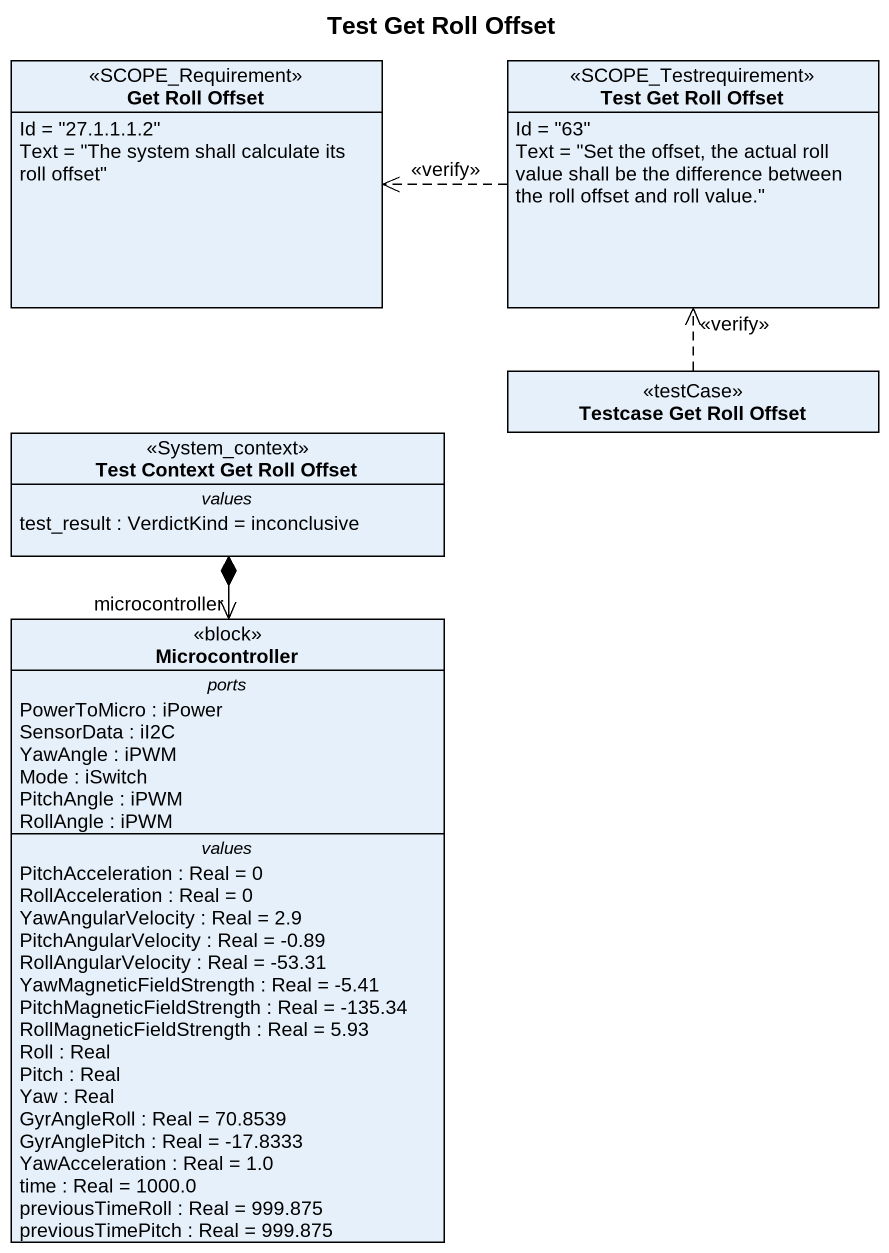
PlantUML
@startuml
title Test Get Roll Offset
hide circle
hide empty members
class "Get Roll Offset" as Get_Roll_Offset <<SCOPE_Requirement>> {
  Id = "27.1.1.1.2"
  Text = "The system shall calculate its roll offset"
}
class "Test Get Roll Offset" as Test_Get_Roll_Offset <<SCOPE_Testrequirement>> {
  Id = "63"
  Text = "Set the offset, the actual roll value shall be the difference between the roll offset and roll value."
}
class "Testcase Get Roll Offset" as Testcase_Get_Roll_Offset <<testCase>>
class "Test Context Get Roll Offset" as Test_Context_Get_Roll_Offset <<System_context>> {
  -- values --
  test_result : VerdictKind = inconclusive
}
class Microcontroller <<block>> {
  -- ports --
  PowerToMicro : iPower
  SensorData : iI2C
  YawAngle : iPWM
  Mode : iSwitch
  PitchAngle : iPWM
  RollAngle : iPWM
  -- values --
  PitchAcceleration : Real = 0
  RollAcceleration : Real = 0
  YawAngularVelocity : Real = 2.9
  PitchAngularVelocity : Real = -0.89
  RollAngularVelocity : Real = -53.31
  YawMagneticFieldStrength : Real = -5.41
  PitchMagneticFieldStrength : Real = -135.34
  RollMagneticFieldStrength : Real = 5.93
  Roll : Real
  Pitch : Real
  Yaw : Real
  GyrAngleRoll : Real = 70.8539
  GyrAnglePitch : Real = -17.8333
  YawAcceleration : Real = 1.0
  time : Real = 1000.0
  previousTimeRoll : Real = 999.875
  previousTimePitch : Real = 999.875
}
Test_Get_Roll_Offset .left.> Get_Roll_Offset : <<verify>>
Testcase_Get_Roll_Offset .up.> Test_Get_Roll_Offset : <<verify>>
Test_Context_Get_Roll_Offset *--> "microcontroller" Microcontroller
@enduml
